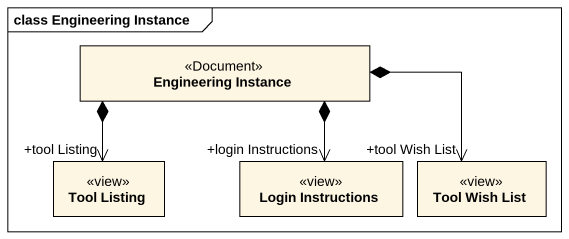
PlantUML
@startuml
mainframe class Engineering Instance
hide circle
hide empty members
class "Engineering Instance" as Engineering_Instance <<Document>>
class "Tool Listing" as Tool_Listing <<view>>
class "Login Instructions" as Login_Instructions <<view>>
class "Tool Wish List" as Tool_Wish_List <<view>>
Engineering_Instance *--> "+tool Listing" Tool_Listing
Engineering_Instance *--> "+login Instructions" Login_Instructions
Engineering_Instance *-right-> "+tool Wish List" Tool_Wish_List
@enduml
